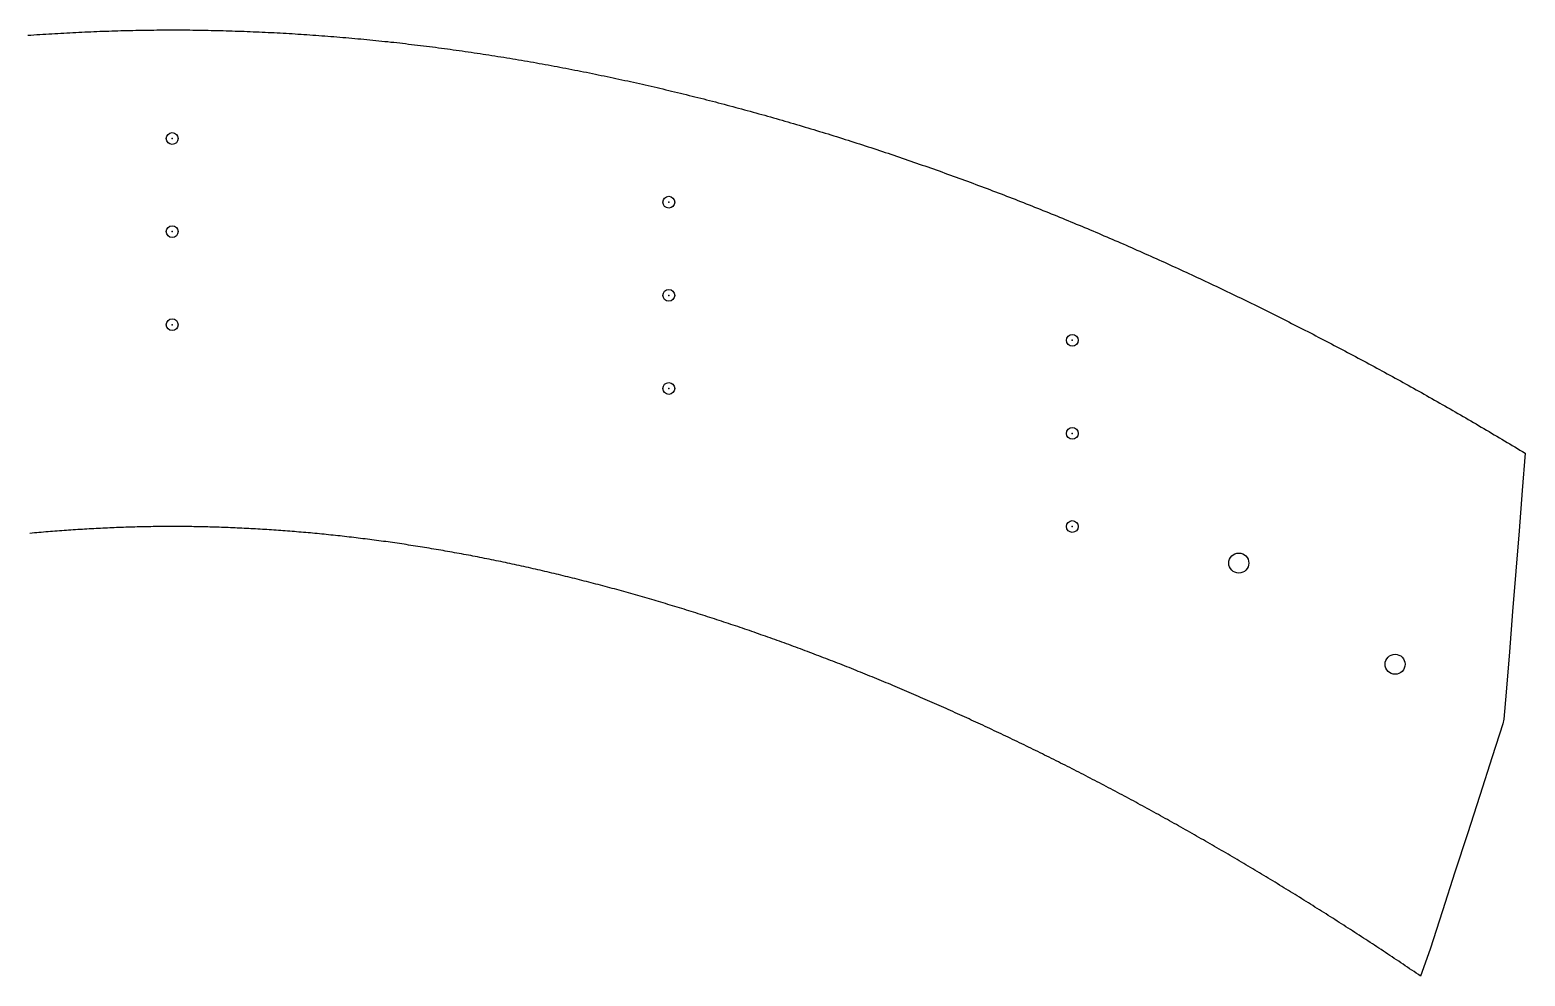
# Model space of a CAD drawing. Extents: x 15 to 497, y 19 to 601.
# Drawn here: x 237.89 to 286.06, y 218.34 to 248.83 of the extents above; entities that cross this region are included whole.
import ezdxf

# ---------------------------------------------------------------- set-up
doc = ezdxf.new("R2010")
doc.units = 0
doc.header["$PDMODE"] = 32
doc.header["$PDSIZE"] = 0.38
doc.layers.get('0').update_dxf_attribs({"linetype": 'CONTINUOUS'})
doc.layers.add('DRILLING', color=3, linetype='CONTINUOUS')
doc.layers.add('ENGRAVE', color=4, linetype='CONTINUOUS')

# ---------------------------------------------------------------- blocks, each defined once
blk = doc.blocks.new('*U729')
at = {"layer": 'ENGRAVE'}
blk.add_point((0, 0), dxfattribs=at)
blk = doc.blocks.new('*U730')
at = {"layer": 'ENGRAVE', "color": 0, "linetype": 'BYBLOCK'}
for p in [(0, 0), (3, 0), (6, 0)]:
    blk.add_blockref('*U729', p, dxfattribs=at)
blk = doc.blocks.new('*U731')
at = {"layer": 'ENGRAVE'}
blk.add_point((0, 0), dxfattribs=at)
blk = doc.blocks.new('*U732')
at = {"layer": 'ENGRAVE', "color": 0, "linetype": 'BYBLOCK'}
for p in [(0, 0), (3, 0), (6, 0)]:
    blk.add_blockref('*U731', p, dxfattribs=at)
blk = doc.blocks.new('*U733')
at = {"layer": 'ENGRAVE'}
blk.add_point((0, 0), dxfattribs=at)
blk = doc.blocks.new('*U734')
at = {"layer": 'ENGRAVE', "color": 0, "linetype": 'BYBLOCK'}
for p in [(0, 0), (3, 0), (6, 0)]:
    blk.add_blockref('*U733', p, dxfattribs=at)

msp = doc.modelspace()

# ---------------------------------------------------------------- linework, layer by layer
msp.add_polyline3d([(237.824, 248.655, 0), (237.92, 248.662, 0), (238.017, 248.669, 0), (238.113, 248.676, 0), (238.21, 248.682, 0), (238.306, 248.688, 0), (238.403, 248.695, 0), (238.499, 248.701, 0), (238.596, 248.707, 0), (238.693, 248.712, 0), (238.789, 248.718, 0), (238.886, 248.724, 0), (238.982, 248.729, 0), (239.079, 248.734, 0), (239.175, 248.739, 0), (239.272, 248.744, 0), (239.369, 248.749, 0), (239.465, 248.754, 0), (239.562, 248.758, 0), (239.659, 248.763, 0), (239.755, 248.767, 0), (239.852, 248.771, 0), (239.949, 248.775, 0), (240.045, 248.779, 0), (240.142, 248.783, 0), (240.239, 248.786, 0), (240.335, 248.79, 0), (240.432, 248.793, 0), (240.529, 248.796, 0), (240.625, 248.799, 0), (240.722, 248.802, 0), (240.819, 248.805, 0), (240.916, 248.807, 0), (241.012, 248.81, 0), (241.109, 248.812, 0), (241.206, 248.814, 0), (241.302, 248.816, 0), (241.399, 248.818, 0), (241.496, 248.82, 0), (241.593, 248.821, 0), (241.689, 248.823, 0), (241.786, 248.824, 0), (241.883, 248.825, 0), (241.98, 248.826, 0), (242.077, 248.827, 0), (242.173, 248.828, 0), (242.27, 248.829, 0), (242.367, 248.829, 0), (242.464, 248.829, 0), (242.56, 248.829, 0), (242.657, 248.829, 0), (242.754, 248.828, 0), (242.851, 248.827, 0), (242.948, 248.827, 0), (243.044, 248.826, 0), (243.141, 248.824, 0), (243.238, 248.823, 0), (243.335, 248.822, 0), (243.431, 248.82, 0), (243.528, 248.818, 0), (243.625, 248.817, 0), (243.722, 248.815, 0), (243.818, 248.812, 0), (243.915, 248.81, 0), (244.012, 248.808, 0), (244.108, 248.805, 0), (244.205, 248.802, 0), (244.302, 248.8, 0), (244.399, 248.797, 0), (244.495, 248.793, 0), (244.592, 248.79, 0), (244.689, 248.787, 0), (244.785, 248.783, 0), (244.882, 248.78, 0), (244.979, 248.776, 0), (245.075, 248.772, 0), (245.172, 248.768, 0), (245.269, 248.763, 0), (245.365, 248.759, 0), (245.462, 248.755, 0), (245.559, 248.75, 0), (245.655, 248.745, 0), (245.752, 248.74, 0), (245.848, 248.735, 0), (245.945, 248.73, 0), (246.042, 248.724, 0), (246.138, 248.719, 0), (246.235, 248.713, 0), (246.331, 248.708, 0), (246.428, 248.702, 0), (246.524, 248.696, 0), (246.621, 248.689, 0), (246.717, 248.683, 0), (246.814, 248.677, 0), (246.91, 248.67, 0), (247.007, 248.663, 0), (247.103, 248.656, 0), (247.2, 248.649, 0), (247.296, 248.642, 0), (247.393, 248.635, 0), (247.489, 248.627, 0), (247.586, 248.62, 0), (247.682, 248.612, 0), (247.778, 248.604, 0), (247.875, 248.596, 0), (247.971, 248.588, 0), (248.068, 248.58, 0), (248.164, 248.571, 0), (248.26, 248.563, 0), (248.357, 248.554, 0), (248.453, 248.545, 0), (248.549, 248.536, 0), (248.646, 248.527, 0), (248.742, 248.518, 0), (248.838, 248.509, 0), (248.934, 248.499, 0), (249.031, 248.49, 0), (249.127, 248.48, 0), (249.223, 248.47, 0), (249.319, 248.46, 0), (249.416, 248.45, 0), (249.512, 248.439, 0), (249.608, 248.429, 0), (249.704, 248.418, 0), (249.8, 248.407, 0), (249.896, 248.397, 0), (249.992, 248.386, 0), (250.088, 248.374, 0), (250.185, 248.363, 0), (250.281, 248.352, 0), (250.377, 248.34, 0), (250.473, 248.328, 0), (250.569, 248.317, 0), (250.665, 248.305, 0), (250.761, 248.293, 0), (250.857, 248.28, 0), (250.953, 248.268, 0), (251.048, 248.255, 0), (251.144, 248.243, 0), (251.24, 248.23, 0), (251.336, 248.217, 0), (251.432, 248.204, 0), (251.528, 248.191, 0), (251.624, 248.177, 0), (251.719, 248.164, 0), (251.815, 248.15, 0), (251.911, 248.137, 0), (252.007, 248.123, 0), (252.103, 248.109, 0), (252.198, 248.095, 0), (252.294, 248.08, 0), (252.39, 248.066, 0), (252.485, 248.052, 0), (252.581, 248.037, 0), (252.677, 248.022, 0), (252.772, 248.007, 0), (252.868, 247.992, 0), (252.963, 247.977, 0), (253.059, 247.962, 0), (253.154, 247.946, 0), (253.25, 247.931, 0), (253.345, 247.915, 0), (253.441, 247.899, 0), (253.536, 247.883, 0), (253.632, 247.867, 0), (253.727, 247.851, 0), (253.823, 247.834, 0), (253.918, 247.818, 0), (254.013, 247.801, 0), (254.109, 247.785, 0), (254.204, 247.768, 0), (254.299, 247.751, 0), (254.394, 247.734, 0), (254.49, 247.716, 0), (254.585, 247.699, 0), (254.68, 247.682, 0), (254.775, 247.664, 0), (254.87, 247.646, 0), (254.965, 247.628, 0), (255.061, 247.61, 0), (255.156, 247.592, 0), (255.251, 247.574, 0), (255.346, 247.556, 0), (255.441, 247.537, 0), (255.536, 247.518, 0), (255.631, 247.5, 0), (255.726, 247.481, 0), (255.821, 247.462, 0), (255.915, 247.443, 0), (256.01, 247.423, 0), (256.105, 247.404, 0), (256.2, 247.385, 0), (256.295, 247.365, 0), (256.39, 247.345, 0), (256.484, 247.325, 0), (256.579, 247.305, 0), (256.674, 247.285, 0), (256.768, 247.265, 0), (256.863, 247.245, 0), (256.958, 247.224, 0), (257.052, 247.204, 0), (257.147, 247.183, 0), (257.241, 247.162, 0), (257.336, 247.141, 0), (257.43, 247.12, 0), (257.525, 247.099, 0), (257.619, 247.077, 0), (257.714, 247.056, 0), (257.808, 247.034, 0), (257.902, 247.013, 0), (257.997, 246.991, 0), (258.091, 246.969, 0), (258.185, 246.947, 0), (258.28, 246.925, 0), (258.374, 246.903, 0), (258.468, 246.88, 0), (258.562, 246.858, 0), (258.656, 246.835, 0), (258.75, 246.812, 0), (258.845, 246.79, 0), (258.939, 246.767, 0), (259.033, 246.743, 0), (259.127, 246.72, 0), (259.221, 246.697, 0), (259.314, 246.674, 0), (259.408, 246.65, 0), (259.502, 246.626, 0), (259.596, 246.603, 0), (259.69, 246.579, 0), (259.784, 246.555, 0), (259.878, 246.531, 0), (259.971, 246.506, 0), (260.065, 246.482, 0), (260.159, 246.458, 0), (260.252, 246.433, 0), (260.346, 246.408, 0), (260.439, 246.383, 0), (260.533, 246.359, 0), (260.627, 246.334, 0), (260.72, 246.308, 0), (260.813, 246.283, 0), (260.907, 246.258, 0), (261, 246.232, 0), (261.094, 246.207, 0), (261.187, 246.181, 0), (261.28, 246.155, 0), (261.374, 246.129, 0), (261.467, 246.103, 0), (261.56, 246.077, 0), (261.653, 246.051, 0), (261.746, 246.025, 0), (261.839, 245.998, 0), (261.932, 245.972, 0), (262.025, 245.945, 0), (262.118, 245.918, 0), (262.211, 245.891, 0), (262.304, 245.864, 0), (262.397, 245.837, 0), (262.49, 245.81, 0), (262.583, 245.782, 0), (262.676, 245.755, 0), (262.769, 245.727, 0), (262.861, 245.7, 0), (262.954, 245.672, 0), (263.047, 245.644, 0), (263.139, 245.616, 0), (263.232, 245.588, 0), (263.324, 245.56, 0), (263.417, 245.532, 0), (263.509, 245.503, 0), (263.602, 245.475, 0), (263.694, 245.446, 0), (263.787, 245.418, 0), (263.879, 245.389, 0), (263.971, 245.36, 0), (264.064, 245.331, 0), (264.156, 245.302, 0), (264.248, 245.272, 0), (264.34, 245.243, 0), (264.432, 245.214, 0), (264.525, 245.184, 0), (264.617, 245.154, 0), (264.709, 245.125, 0), (264.801, 245.095, 0), (264.893, 245.065, 0), (264.985, 245.035, 0), (265.077, 245.005, 0), (265.168, 244.974, 0), (265.26, 244.944, 0), (265.352, 244.914, 0), (265.444, 244.883, 0), (265.535, 244.852, 0), (265.627, 244.822, 0), (265.719, 244.791, 0), (265.81, 244.76, 0), (265.902, 244.729, 0), (265.994, 244.697, 0), (266.085, 244.666, 0), (266.177, 244.635, 0), (266.268, 244.603, 0), (266.359, 244.572, 0), (266.451, 244.54, 0), (266.542, 244.508, 0), (266.633, 244.476, 0), (266.725, 244.444, 0), (266.816, 244.412, 0), (266.907, 244.38, 0), (266.998, 244.348, 0), (267.089, 244.316, 0), (267.18, 244.283, 0), (267.272, 244.251, 0), (267.363, 244.218, 0), (267.454, 244.185, 0), (267.544, 244.152, 0), (267.635, 244.119, 0), (267.726, 244.086, 0), (267.817, 244.053, 0), (267.908, 244.02, 0), (267.999, 243.987, 0), (268.089, 243.953, 0), (268.18, 243.92, 0), (268.271, 243.886, 0), (268.361, 243.852, 0), (268.452, 243.818, 0), (268.543, 243.784, 0), (268.633, 243.75, 0), (268.723, 243.716, 0), (268.814, 243.682, 0), (268.904, 243.648, 0), (268.995, 243.613, 0), (269.085, 243.579, 0), (269.175, 243.544, 0), (269.266, 243.51, 0), (269.356, 243.475, 0), (269.446, 243.44, 0), (269.536, 243.405, 0), (269.626, 243.37, 0), (269.716, 243.335, 0), (269.806, 243.299, 0), (269.896, 243.264, 0), (269.986, 243.229, 0), (270.076, 243.193, 0), (270.166, 243.158, 0), (270.256, 243.122, 0), (270.346, 243.086, 0), (270.436, 243.05, 0), (270.525, 243.014, 0), (270.615, 242.978, 0), (270.705, 242.942, 0), (270.795, 242.906, 0), (270.884, 242.869, 0), (270.974, 242.833, 0), (271.063, 242.796, 0), (271.153, 242.76, 0), (271.242, 242.723, 0), (271.332, 242.686, 0), (271.421, 242.649, 0), (271.51, 242.612, 0), (271.6, 242.575, 0), (271.689, 242.538, 0), (271.778, 242.501, 0), (271.867, 242.463, 0), (271.957, 242.426, 0), (272.046, 242.388, 0), (272.135, 242.351, 0), (272.224, 242.313, 0), (272.313, 242.275, 0), (272.402, 242.237, 0), (272.491, 242.199, 0), (272.58, 242.161, 0), (272.669, 242.123, 0), (272.757, 242.085, 0), (272.846, 242.046, 0), (272.935, 242.008, 0), (273.024, 241.97, 0), (273.112, 241.931, 0), (273.201, 241.892, 0), (273.29, 241.853, 0), (273.378, 241.815, 0), (273.467, 241.776, 0), (273.555, 241.737, 0), (273.644, 241.698, 0), (273.732, 241.658, 0), (273.82, 241.619, 0), (273.909, 241.58, 0), (273.997, 241.54, 0), (274.085, 241.501, 0), (274.174, 241.461, 0), (274.262, 241.421, 0), (274.35, 241.381, 0), (274.438, 241.342, 0), (274.526, 241.302, 0), (274.614, 241.262, 0), (274.702, 241.221, 0), (274.79, 241.181, 0), (274.878, 241.141, 0), (274.966, 241.101, 0), (275.054, 241.06, 0), (275.142, 241.019, 0), (275.229, 240.979, 0), (275.317, 240.938, 0), (275.405, 240.897, 0), (275.493, 240.856, 0), (275.58, 240.815, 0), (275.668, 240.774, 0), (275.755, 240.733, 0), (275.843, 240.692, 0), (275.93, 240.651, 0), (276.018, 240.609, 0), (276.105, 240.568, 0), (276.192, 240.526, 0), (276.28, 240.485, 0), (276.367, 240.443, 0), (276.454, 240.401, 0), (276.542, 240.359, 0), (276.629, 240.317, 0), (276.716, 240.275, 0), (276.803, 240.233, 0), (276.89, 240.191, 0), (276.977, 240.149, 0), (277.064, 240.106, 0), (277.151, 240.064, 0), (277.238, 240.021, 0), (277.325, 239.979, 0), (277.411, 239.936, 0), (277.498, 239.893, 0), (277.585, 239.85, 0), (277.672, 239.807, 0), (277.758, 239.764, 0), (277.845, 239.721, 0), (277.932, 239.678, 0), (278.018, 239.635, 0), (278.105, 239.592, 0), (278.191, 239.548, 0), (278.277, 239.505, 0), (278.364, 239.461, 0), (278.45, 239.418, 0), (278.536, 239.374, 0), (278.623, 239.33, 0), (278.709, 239.286, 0), (278.795, 239.242, 0), (278.881, 239.198, 0), (278.967, 239.154, 0), (279.054, 239.11, 0), (279.14, 239.066, 0), (279.226, 239.021, 0), (279.312, 238.977, 0), (279.397, 238.933, 0), (279.483, 238.888, 0), (279.569, 238.843, 0), (279.655, 238.799, 0), (279.741, 238.754, 0), (279.826, 238.709, 0), (279.912, 238.664, 0), (279.998, 238.619, 0), (280.083, 238.574, 0), (280.169, 238.529, 0), (280.254, 238.484, 0), (280.34, 238.439, 0), (280.425, 238.393, 0), (280.511, 238.348, 0), (280.596, 238.302, 0), (280.681, 238.257, 0), (280.767, 238.211, 0), (280.852, 238.165, 0), (280.937, 238.119, 0), (281.022, 238.074, 0), (281.107, 238.028, 0), (281.193, 237.982, 0), (281.278, 237.935, 0), (281.363, 237.889, 0), (281.448, 237.843, 0), (281.532, 237.797, 0), (281.617, 237.75, 0), (281.702, 237.704, 0), (281.787, 237.657, 0), (281.872, 237.611, 0), (281.956, 237.564, 0), (282.041, 237.517, 0), (282.126, 237.47, 0), (282.21, 237.424, 0), (282.295, 237.377, 0), (282.38, 237.33, 0), (282.464, 237.282, 0), (282.548, 237.235, 0), (282.633, 237.188, 0), (282.717, 237.141, 0), (282.802, 237.093, 0), (282.886, 237.046, 0), (282.97, 236.998, 0), (283.054, 236.951, 0), (283.138, 236.903, 0), (283.223, 236.855, 0), (283.307, 236.807, 0), (283.391, 236.76, 0), (283.475, 236.712, 0), (283.559, 236.664, 0), (283.643, 236.615, 0), (283.727, 236.567, 0), (283.81, 236.519, 0), (283.894, 236.471, 0), (283.978, 236.422, 0), (284.062, 236.374, 0), (284.145, 236.325, 0), (284.229, 236.277, 0), (284.313, 236.228, 0), (284.396, 236.179, 0), (284.48, 236.131, 0), (284.563, 236.082, 0), (284.647, 236.033, 0), (284.73, 235.984, 0), (284.813, 235.935, 0), (284.897, 235.886, 0), (284.98, 235.837, 0), (285.063, 235.787, 0), (285.147, 235.738, 0), (285.23, 235.689, 0), (285.313, 235.639, 0), (285.396, 235.59, 0), (285.479, 235.54, 0), (285.562, 235.49, 0), (285.645, 235.441, 0), (285.728, 235.391, 0), (285.811, 235.341, 0), (285.894, 235.291, 0), (285.976, 235.241, 0), (286.059, 235.191, 0), (285.969, 233.985, 0), (285.866, 232.686, 0), (285.762, 231.388, 0), (285.658, 230.089, 0), (285.554, 228.791, 0), (285.451, 227.493, 0), (285.379, 226.622, 0), (285.347, 226.473, 0), (285.002, 225.404, 0), (284.6, 224.164, 0), (284.199, 222.925, 0), (283.798, 221.686, 0), (283.397, 220.446, 0), (282.996, 219.207, 0), (282.692, 218.342, 0), (282.621, 218.39, 0), (282.551, 218.438, 0), (282.48, 218.486, 0), (282.41, 218.533, 0), (282.34, 218.581, 0), (282.269, 218.628, 0), (282.199, 218.676, 0), (282.128, 218.723, 0), (282.058, 218.77, 0), (281.987, 218.818, 0), (281.916, 218.865, 0), (281.846, 218.912, 0), (281.775, 218.959, 0), (281.705, 219.006, 0), (281.634, 219.053, 0), (281.563, 219.1, 0), (281.493, 219.147, 0), (281.422, 219.194, 0), (281.351, 219.24, 0), (281.28, 219.287, 0), (281.21, 219.334, 0), (281.139, 219.38, 0), (281.068, 219.427, 0), (280.997, 219.473, 0), (280.926, 219.519, 0), (280.855, 219.566, 0), (280.784, 219.612, 0), (280.713, 219.658, 0), (280.642, 219.704, 0), (280.571, 219.75, 0), (280.5, 219.796, 0), (280.429, 219.842, 0), (280.358, 219.888, 0), (280.287, 219.934, 0), (280.216, 219.979, 0), (280.145, 220.025, 0), (280.074, 220.07, 0), (280.003, 220.116, 0), (279.932, 220.161, 0), (279.86, 220.207, 0), (279.789, 220.252, 0), (279.718, 220.297, 0), (279.647, 220.343, 0), (279.575, 220.388, 0), (279.504, 220.433, 0), (279.433, 220.478, 0), (279.361, 220.523, 0), (279.29, 220.568, 0), (279.219, 220.613, 0), (279.147, 220.657, 0), (279.076, 220.702, 0), (279.004, 220.747, 0), (278.933, 220.791, 0), (278.861, 220.836, 0), (278.79, 220.88, 0), (278.718, 220.925, 0), (278.647, 220.969, 0), (278.575, 221.013, 0), (278.503, 221.057, 0), (278.432, 221.101, 0), (278.36, 221.146, 0), (278.289, 221.189, 0), (278.217, 221.233, 0), (278.145, 221.277, 0), (278.073, 221.321, 0), (278.002, 221.365, 0), (277.93, 221.408, 0), (277.858, 221.452, 0), (277.786, 221.496, 0), (277.714, 221.539, 0), (277.643, 221.582, 0), (277.571, 221.626, 0), (277.499, 221.669, 0), (277.427, 221.712, 0), (277.355, 221.755, 0), (277.283, 221.798, 0), (277.211, 221.841, 0), (277.139, 221.884, 0), (277.067, 221.927, 0), (276.995, 221.97, 0), (276.923, 222.013, 0), (276.851, 222.055, 0), (276.779, 222.098, 0), (276.707, 222.141, 0), (276.634, 222.183, 0), (276.562, 222.225, 0), (276.49, 222.268, 0), (276.418, 222.31, 0), (276.346, 222.352, 0), (276.273, 222.394, 0), (276.201, 222.436, 0), (276.129, 222.478, 0), (276.057, 222.52, 0), (275.984, 222.562, 0), (275.912, 222.604, 0), (275.84, 222.646, 0), (275.767, 222.687, 0), (275.695, 222.729, 0), (275.622, 222.77, 0), (275.55, 222.812, 0), (275.477, 222.853, 0), (275.405, 222.895, 0), (275.333, 222.936, 0), (275.26, 222.977, 0), (275.187, 223.018, 0), (275.115, 223.059, 0), (275.042, 223.1, 0), (274.97, 223.141, 0), (274.897, 223.182, 0), (274.824, 223.223, 0), (274.752, 223.263, 0), (274.679, 223.304, 0), (274.606, 223.344, 0), (274.534, 223.385, 0), (274.461, 223.425, 0), (274.388, 223.466, 0), (274.315, 223.506, 0), (274.243, 223.546, 0), (274.17, 223.586, 0), (274.097, 223.626, 0), (274.024, 223.666, 0), (273.951, 223.706, 0), (273.878, 223.746, 0), (273.806, 223.786, 0), (273.733, 223.826, 0), (273.66, 223.865, 0), (273.587, 223.905, 0), (273.514, 223.944, 0), (273.441, 223.984, 0), (273.368, 224.023, 0), (273.295, 224.062, 0), (273.222, 224.102, 0), (273.149, 224.141, 0), (273.075, 224.18, 0), (273.002, 224.219, 0), (272.929, 224.258, 0), (272.856, 224.297, 0), (272.783, 224.335, 0), (272.71, 224.374, 0), (272.636, 224.413, 0), (272.563, 224.451, 0), (272.49, 224.49, 0), (272.417, 224.528, 0), (272.343, 224.567, 0), (272.27, 224.605, 0), (272.197, 224.643, 0), (272.124, 224.681, 0), (272.05, 224.719, 0), (271.977, 224.757, 0), (271.903, 224.795, 0), (271.83, 224.833, 0), (271.757, 224.871, 0), (271.683, 224.909, 0), (271.61, 224.946, 0), (271.536, 224.984, 0), (271.463, 225.021, 0), (271.389, 225.059, 0), (271.316, 225.096, 0), (271.242, 225.133, 0), (271.169, 225.17, 0), (271.095, 225.207, 0), (271.022, 225.244, 0), (270.948, 225.281, 0), (270.875, 225.318, 0), (270.801, 225.355, 0), (270.727, 225.392, 0), (270.654, 225.428, 0), (270.58, 225.465, 0), (270.506, 225.501, 0), (270.433, 225.538, 0), (270.359, 225.574, 0), (270.285, 225.61, 0), (270.212, 225.646, 0), (270.138, 225.682, 0), (270.064, 225.718, 0), (269.99, 225.754, 0), (269.917, 225.79, 0), (269.843, 225.826, 0), (269.769, 225.862, 0), (269.695, 225.897, 0), (269.622, 225.933, 0), (269.548, 225.968, 0), (269.474, 226.004, 0), (269.4, 226.039, 0), (269.326, 226.074, 0), (269.252, 226.11, 0), (269.178, 226.145, 0), (269.105, 226.18, 0), (269.031, 226.214, 0), (268.957, 226.249, 0), (268.883, 226.284, 0), (268.809, 226.319, 0), (268.735, 226.353, 0), (268.661, 226.388, 0), (268.587, 226.422, 0), (268.513, 226.457, 0), (268.439, 226.491, 0), (268.365, 226.525, 0), (268.291, 226.559, 0), (268.217, 226.593, 0), (268.143, 226.627, 0), (268.069, 226.661, 0), (267.995, 226.695, 0), (267.92, 226.729, 0), (267.846, 226.762, 0), (267.772, 226.796, 0), (267.698, 226.829, 0), (267.624, 226.863, 0), (267.55, 226.896, 0), (267.476, 226.929, 0), (267.402, 226.963, 0), (267.327, 226.996, 0), (267.253, 227.029, 0), (267.179, 227.062, 0), (267.105, 227.094, 0), (267.031, 227.127, 0), (266.956, 227.16, 0), (266.882, 227.192, 0), (266.808, 227.225, 0), (266.734, 227.257, 0), (266.659, 227.29, 0), (266.585, 227.322, 0), (266.511, 227.354, 0), (266.437, 227.386, 0), (266.362, 227.418, 0), (266.288, 227.45, 0), (266.214, 227.482, 0), (266.139, 227.514, 0), (266.065, 227.545, 0), (265.991, 227.577, 0), (265.916, 227.608, 0), (265.842, 227.64, 0), (265.767, 227.671, 0), (265.693, 227.702, 0), (265.619, 227.734, 0), (265.544, 227.765, 0), (265.47, 227.796, 0), (265.395, 227.827, 0), (265.321, 227.858, 0), (265.247, 227.888, 0), (265.172, 227.919, 0), (265.098, 227.95, 0), (265.023, 227.98, 0), (264.949, 228.01, 0), (264.874, 228.041, 0), (264.8, 228.071, 0), (264.725, 228.101, 0), (264.651, 228.131, 0), (264.576, 228.161, 0), (264.502, 228.191, 0), (264.427, 228.221, 0), (264.353, 228.251, 0), (264.278, 228.28, 0), (264.203, 228.31, 0), (264.129, 228.339, 0), (264.054, 228.369, 0), (263.98, 228.398, 0), (263.905, 228.427, 0), (263.831, 228.456, 0), (263.756, 228.485, 0), (263.681, 228.514, 0), (263.607, 228.543, 0), (263.532, 228.572, 0), (263.457, 228.601, 0), (263.383, 228.629, 0), (263.308, 228.658, 0), (263.234, 228.686, 0), (263.159, 228.715, 0), (263.084, 228.743, 0), (263.01, 228.771, 0), (262.935, 228.799, 0), (262.86, 228.827, 0), (262.786, 228.855, 0), (262.711, 228.883, 0), (262.636, 228.911, 0), (262.561, 228.938, 0), (262.487, 228.966, 0), (262.412, 228.993, 0), (262.337, 229.021, 0), (262.263, 229.048, 0), (262.188, 229.075, 0), (262.113, 229.102, 0), (262.038, 229.129, 0), (261.964, 229.156, 0), (261.889, 229.183, 0), (261.814, 229.21, 0), (261.739, 229.237, 0), (261.664, 229.263, 0), (261.59, 229.29, 0), (261.515, 229.316, 0), (261.44, 229.342, 0), (261.365, 229.369, 0), (261.291, 229.395, 0), (261.216, 229.421, 0), (261.141, 229.447, 0), (261.066, 229.473, 0), (260.991, 229.498, 0), (260.916, 229.524, 0), (260.841, 229.55, 0), (260.767, 229.575, 0), (260.692, 229.601, 0), (260.617, 229.626, 0), (260.542, 229.651, 0), (260.467, 229.676, 0), (260.392, 229.701, 0), (260.317, 229.726, 0), (260.242, 229.751, 0), (260.167, 229.776, 0), (260.093, 229.801, 0), (260.018, 229.825, 0), (259.943, 229.85, 0), (259.868, 229.874, 0), (259.793, 229.898, 0), (259.718, 229.923, 0), (259.643, 229.947, 0), (259.568, 229.971, 0), (259.493, 229.995, 0), (259.418, 230.019, 0), (259.343, 230.043, 0), (259.268, 230.066, 0), (259.193, 230.09, 0), (259.118, 230.113, 0), (259.043, 230.137, 0), (258.968, 230.16, 0), (258.893, 230.183, 0), (258.818, 230.206, 0), (258.743, 230.229, 0), (258.669, 230.252, 0), (258.594, 230.275, 0), (258.519, 230.298, 0), (258.444, 230.32, 0), (258.369, 230.343, 0), (258.294, 230.365, 0), (258.219, 230.388, 0), (258.144, 230.41, 0), (258.069, 230.432, 0), (257.994, 230.454, 0), (257.919, 230.476, 0), (257.844, 230.498, 0), (257.769, 230.52, 0), (257.694, 230.542, 0), (257.619, 230.563, 0), (257.544, 230.585, 0), (257.469, 230.606, 0), (257.394, 230.628, 0), (257.319, 230.649, 0), (257.244, 230.67, 0), (257.169, 230.691, 0), (257.094, 230.712, 0), (257.019, 230.733, 0), (256.944, 230.754, 0), (256.869, 230.774, 0), (256.794, 230.795, 0), (256.719, 230.815, 0), (256.644, 230.836, 0), (256.57, 230.856, 0), (256.495, 230.876, 0), (256.42, 230.896, 0), (256.345, 230.916, 0), (256.27, 230.936, 0), (256.195, 230.956, 0), (256.12, 230.975, 0), (256.045, 230.995, 0), (255.97, 231.014, 0), (255.895, 231.034, 0), (255.82, 231.053, 0), (255.746, 231.072, 0), (255.671, 231.091, 0), (255.596, 231.11, 0), (255.521, 231.129, 0), (255.446, 231.148, 0), (255.371, 231.167, 0), (255.296, 231.185, 0), (255.222, 231.204, 0), (255.147, 231.222, 0), (255.072, 231.24, 0), (254.997, 231.259, 0), (254.922, 231.277, 0), (254.848, 231.295, 0), (254.773, 231.313, 0), (254.698, 231.33, 0), (254.623, 231.348, 0), (254.549, 231.366, 0), (254.474, 231.383, 0), (254.399, 231.401, 0), (254.324, 231.418, 0), (254.25, 231.435, 0), (254.175, 231.452, 0), (254.1, 231.469, 0), (254.026, 231.486, 0), (253.951, 231.503, 0), (253.876, 231.519, 0), (253.802, 231.536, 0), (253.727, 231.552, 0), (253.652, 231.569, 0), (253.578, 231.585, 0), (253.503, 231.601, 0), (253.428, 231.617, 0), (253.354, 231.633, 0), (253.279, 231.649, 0), (253.205, 231.665, 0), (253.13, 231.681, 0), (253.056, 231.696, 0), (252.981, 231.712, 0), (252.907, 231.727, 0), (252.832, 231.742, 0), (252.758, 231.757, 0), (252.683, 231.772, 0), (252.609, 231.787, 0), (252.534, 231.802, 0), (252.46, 231.817, 0), (252.385, 231.831, 0), (252.311, 231.846, 0), (252.237, 231.86, 0), (252.162, 231.875, 0), (252.088, 231.889, 0), (252.014, 231.903, 0), (251.939, 231.917, 0), (251.865, 231.931, 0), (251.791, 231.945, 0), (251.716, 231.958, 0), (251.642, 231.972, 0), (251.568, 231.985, 0), (251.494, 231.999, 0), (251.419, 232.012, 0), (251.345, 232.025, 0), (251.271, 232.038, 0), (251.197, 232.051, 0), (251.123, 232.064, 0), (251.049, 232.077, 0), (250.975, 232.089, 0), (250.901, 232.102, 0), (250.826, 232.114, 0), (250.752, 232.126, 0), (250.678, 232.139, 0), (250.604, 232.151, 0), (250.531, 232.163, 0), (250.457, 232.175, 0), (250.383, 232.186, 0), (250.309, 232.198, 0), (250.235, 232.209, 0), (250.161, 232.221, 0), (250.087, 232.232, 0), (250.013, 232.243, 0), (249.94, 232.255, 0), (249.866, 232.266, 0), (249.792, 232.276, 0), (249.718, 232.287, 0), (249.645, 232.298, 0), (249.571, 232.309, 0), (249.497, 232.319, 0), (249.424, 232.329, 0), (249.35, 232.34, 0), (249.276, 232.35, 0), (249.203, 232.36, 0), (249.129, 232.37, 0), (249.055, 232.38, 0), (248.982, 232.389, 0), (248.908, 232.399, 0), (248.835, 232.409, 0), (248.761, 232.418, 0), (248.687, 232.427, 0), (248.614, 232.436, 0), (248.54, 232.446, 0), (248.467, 232.454, 0), (248.393, 232.463, 0), (248.32, 232.472, 0), (248.246, 232.481, 0), (248.173, 232.489, 0), (248.099, 232.498, 0), (248.025, 232.506, 0), (247.952, 232.514, 0), (247.878, 232.523, 0), (247.805, 232.531, 0), (247.731, 232.538, 0), (247.658, 232.546, 0), (247.584, 232.554, 0), (247.511, 232.562, 0), (247.437, 232.569, 0), (247.364, 232.576, 0), (247.29, 232.584, 0), (247.217, 232.591, 0), (247.143, 232.598, 0), (247.07, 232.605, 0), (246.996, 232.612, 0), (246.922, 232.619, 0), (246.849, 232.625, 0), (246.775, 232.632, 0), (246.702, 232.638, 0), (246.628, 232.645, 0), (246.555, 232.651, 0), (246.481, 232.657, 0), (246.408, 232.663, 0), (246.334, 232.669, 0), (246.26, 232.675, 0), (246.187, 232.68, 0), (246.113, 232.686, 0), (246.04, 232.691, 0), (245.966, 232.697, 0), (245.893, 232.702, 0), (245.819, 232.707, 0), (245.746, 232.712, 0), (245.672, 232.717, 0), (245.598, 232.722, 0), (245.525, 232.727, 0), (245.451, 232.731, 0), (245.378, 232.736, 0), (245.304, 232.74, 0), (245.231, 232.745, 0), (245.157, 232.749, 0), (245.084, 232.753, 0), (245.01, 232.757, 0), (244.937, 232.761, 0), (244.863, 232.765, 0), (244.79, 232.768, 0), (244.716, 232.772, 0), (244.643, 232.775, 0), (244.569, 232.779, 0), (244.496, 232.782, 0), (244.422, 232.785, 0), (244.349, 232.788, 0), (244.275, 232.791, 0), (244.202, 232.794, 0), (244.128, 232.797, 0), (244.055, 232.799, 0), (243.981, 232.802, 0), (243.908, 232.804, 0), (243.834, 232.806, 0), (243.761, 232.809, 0), (243.687, 232.811, 0), (243.614, 232.813, 0), (243.54, 232.814, 0), (243.467, 232.816, 0), (243.393, 232.818, 0), (243.32, 232.819, 0), (243.247, 232.821, 0), (243.173, 232.822, 0), (243.1, 232.823, 0), (243.026, 232.824, 0), (242.953, 232.825, 0), (242.88, 232.826, 0), (242.806, 232.827, 0), (242.733, 232.828, 0), (242.66, 232.828, 0), (242.587, 232.829, 0), (242.513, 232.829, 0), (242.44, 232.829, 0), (242.367, 232.829, 0), (242.294, 232.828, 0), (242.221, 232.828, 0), (242.147, 232.827, 0), (242.074, 232.826, 0), (242.001, 232.826, 0), (241.927, 232.825, 0), (241.854, 232.824, 0), (241.781, 232.822, 0), (241.707, 232.821, 0), (241.634, 232.82, 0), (241.56, 232.818, 0), (241.487, 232.816, 0), (241.413, 232.815, 0), (241.34, 232.813, 0), (241.266, 232.811, 0), (241.193, 232.809, 0), (241.12, 232.807, 0), (241.046, 232.804, 0), (240.973, 232.802, 0), (240.899, 232.8, 0), (240.826, 232.797, 0), (240.752, 232.794, 0), (240.679, 232.792, 0), (240.605, 232.789, 0), (240.532, 232.786, 0), (240.458, 232.782, 0), (240.385, 232.779, 0), (240.311, 232.776, 0), (240.238, 232.772, 0), (240.164, 232.769, 0), (240.091, 232.765, 0), (240.017, 232.762, 0), (239.944, 232.758, 0), (239.87, 232.754, 0), (239.797, 232.75, 0), (239.723, 232.745, 0), (239.649, 232.741, 0), (239.576, 232.737, 0), (239.502, 232.732, 0), (239.429, 232.728, 0), (239.355, 232.723, 0), (239.282, 232.718, 0), (239.208, 232.713, 0), (239.135, 232.708, 0), (239.061, 232.703, 0), (238.988, 232.698, 0), (238.914, 232.692, 0), (238.84, 232.687, 0), (238.767, 232.681, 0), (238.693, 232.676, 0), (238.62, 232.67, 0), (238.546, 232.664, 0), (238.473, 232.658, 0), (238.399, 232.652, 0), (238.326, 232.646, 0), (238.252, 232.639, 0), (238.178, 232.633, 0), (238.105, 232.626, 0), (238.031, 232.62, 0), (237.958, 232.613, 0), (237.884, 232.606, 0)])
at = {"layer": 'DRILLING'}
for centre in [(276.8347, 231.6505), (281.8707, 228.3887)]:
    msp.add_circle(centre, 0.3225, dxfattribs=at)

# ---------------------------------------------------------------- block references
at = {"layer": 'ENGRAVE', "rotation": 270}
msp.add_blockref('*U730', (242.4712, 245.3294), dxfattribs=at)
at = {"layer": 'ENGRAVE', "xscale": -1, "rotation": 90}
for name, p in [('*U734', (258.4712, 243.2766)), ('*U732', (271.4712, 238.8278))]:
    msp.add_blockref(name, p, dxfattribs=at)

doc.saveas('drawing.dxf')
